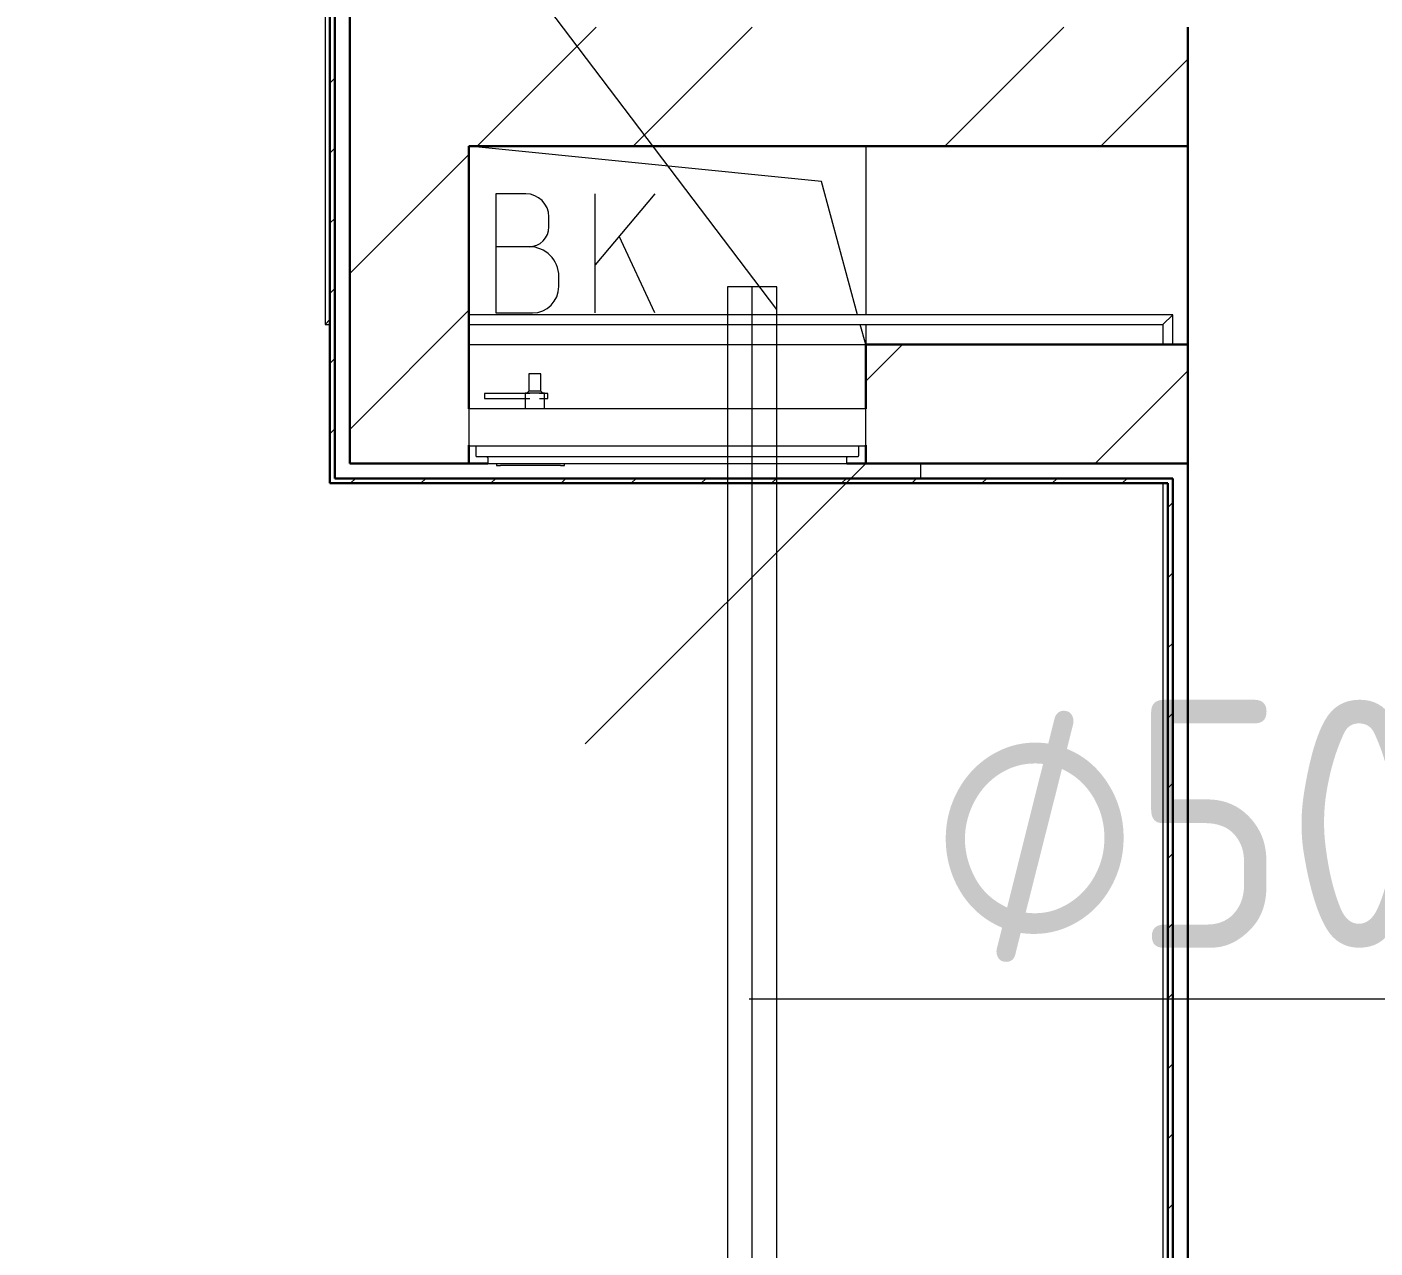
# Model space of a CAD drawing. Header units: millimetres. Extents: x -88595 to 880822, y -1054509 to -148035.
# Drawn here: x 399898 to 401257, y -279556 to -278325 of the extents above; entities that cross this region are included whole.
import ezdxf

# ---------------------------------------------------------------- set-up
doc = ezdxf.new("R2010")
doc.units = ezdxf.units.MM
for name, color, linetype, lineweight in [('Аннотация', 7, 'Continuous', 20), ('Марки', 7, 'Continuous', 20), ('Оборудование', 7, 'Continuous', 18), ('Ограждение', 7, 'Continuous', 9), ('Перекрытие', 7, 'Continuous', 18), ('Стены внутренние', 7, 'Continuous', 18), ('Стены наружные', 7, 'Continuous', 18), ('Трубопровод', 7, 'Continuous', 18)]:
    doc.layers.add(name, color=color, linetype=linetype, lineweight=lineweight)
doc.styles.add('$1$GOST Common_9', font='GOST_Common.ttf', dxfattribs={"width": 0.9, "height": 250})
doc.styles.add('$5$GOST Common', font='GOST_Common.ttf', dxfattribs={"width": 0.9, "height": 250})

# ---------------------------------------------------------------- blocks, each defined once
blk = doc.blocks.new('$0$ADSK_M_Трубы - Диаметр_8-160846-В_Координация_3 этаж ОВ3')
at = {"layer": 'Марки'}
blk.add_line((0, 0), (8, 0), dxfattribs=at)
blk = doc.blocks.new('3 этаж')
at = {"lineweight": 18}
for p, q in [((412579.6, 647944.9), (412224.2, 647980.7)), ((412624.2, 647980.7), (412624.2, 647810.7)), ((412616, 647810.7), (412579.6, 647944.9)), ((412281.5, 647932.5), (412251.5, 647932.5)), ((412251.5, 647932.5), (412251.5, 647812.5)), ((412411.5, 647932.5), (412351.5, 647861)), ((412351.5, 647812.5), (412351.5, 647932.5)), ((412304.9, 647899.2), (412304.9, 647909.2)), ((412411.5, 647812.5), (412375.6, 647889.7)), ((412284.9, 647879.2), (412251.5, 647879.2)), ((412314.9, 647839.2), (412314.9, 647849.2)), ((412251.5, 647812.5), (412288.2, 647812.5)), ((412624.2, 647780.7), (412618.7, 647800.7)), ((412624.2, 647800.7), (412624.2, 647780.7))]:
    blk.add_line(p, q, dxfattribs=at)
for centre, radius, start, end in [((412281.5, 647909.2), 23.3, 0, 90), ((412284.9, 647899.2), 20, 270, 0), ((412284.9, 647849.2), 30, 0, 90), ((412288.2, 647839.2), 26.7, 270, 0)]:
    blk.add_arc(centre, radius, start, end, dxfattribs=at)
at = {"layer": 'Оборудование'}
for p, q in [((412284.5, 647751.1), (412284.5, 647733.6)), ((412296.8, 647751.1), (412284.5, 647751.1)), ((412296.8, 647733.6), (412296.8, 647751.1)), ((412240, 647731.1), (412240, 647726.1)), ((412285.8, 647731.1), (412240, 647731.1)), ((412281, 647731.6), (412281, 647715.7)), ((412300.3, 647731.6), (412281, 647731.6)), ((412284.5, 647733.6), (412282.6, 647731.6)), ((412296.8, 647733.6), (412284.5, 647733.6)), ((412303.7, 647731.1), (412295.5, 647731.1)), ((412298.7, 647731.6), (412296.8, 647733.6)), ((412300.3, 647715.7), (412300.3, 647731.6)), ((412303.7, 647726.1), (412303.7, 647731.1)), ((412240, 647726.1), (412285.8, 647726.1)), ((412295.5, 647726.1), (412303.7, 647726.1)), ((412224.2, 647715.7), (412224.2, 647679.4)), ((412624.2, 647715.7), (412224.2, 647715.7)), ((412624.2, 647679.4), (412624.2, 647715.7)), ((412225.1, 647678.4), (412623.2, 647678.4)), ((412231.2, 647678.4), (412231.2, 647668.7)), ((412617.2, 647668.7), (412617.2, 647678.4)), ((412232.1, 647667.7), (412616.2, 647667.7)), ((412243.2, 647666.2), (412243.2, 647660.7)), ((412605.2, 647660.7), (412605.2, 647666.2)), ((412243.2, 647660.7), (412605.2, 647660.7)), ((412252.2, 647660.7), (412252.2, 647658.7)), ((412252.2, 647658.7), (412256.2, 647658.7)), ((412316.7, 647658.7), (412256.2, 647658.7)), ((412316.7, 647658.7), (412320.7, 647658.7)), ((412320.7, 647658.7), (412320.7, 647660.7)), ((412624.2, 647660.7), (412341.3, 647377.9))]:
    blk.add_line(p, q, dxfattribs=at)
for points, knots in [([(412224.2, 647679.4), (412224.2, 647679.3), (412224.2, 647679.1), (412224.3, 647678.9), (412224.4, 647678.7), (412224.5, 647678.6), (412224.7, 647678.5), (412224.9, 647678.5), (412225, 647678.4), (412225.1, 647678.4)], [0, 0, 0, 0, 0.166667, 0.333333, 0.458333, 0.583333, 0.708333, 0.833333, 1, 1, 1, 1]), ([(412623.2, 647678.4), (412623.3, 647678.4), (412623.4, 647678.5), (412623.6, 647678.5), (412623.8, 647678.6), (412623.9, 647678.7), (412624.1, 647678.9), (412624.1, 647679.1), (412624.2, 647679.3), (412624.2, 647679.4)], [-1, -1, -1, -1, -0.833333, -0.75, -0.583333, -0.458333, -0.333333, -0.166667, 0, 0, 0, 0]), ([(412231.2, 647668.7), (412231.2, 647668.6), (412231.2, 647668.4), (412231.3, 647668.2), (412231.4, 647668.1), (412231.5, 647667.9), (412231.6, 647667.9), (412231.8, 647667.8), (412231.9, 647667.8), (412232, 647667.7), (412232.1, 647667.7)], [0, 0, 0, 0, 0.166667, 0.333333, 0.458333, 0.583333, 0.666667, 0.75, 0.833333, 1, 1, 1, 1]), ([(412241.6, 647667.7), (412241.8, 647667.7), (412242, 647667.7), (412242.2, 647667.6), (412242.4, 647667.5), (412242.6, 647667.4), (412242.7, 647667.3), (412242.8, 647667.1), (412243, 647667), (412243, 647666.8), (412243.1, 647666.5), (412243.2, 647666.3), (412243.2, 647666.2)], [0, 0, 0, 0, 0.166667, 0.25, 0.333333, 0.416667, 0.5, 0.583333, 0.666667, 0.75, 0.833333, 1, 1, 1, 1]), ([(412605.2, 647666.2), (412605.2, 647666.3), (412605.2, 647666.5), (412605.3, 647666.8), (412605.4, 647667), (412605.5, 647667.1), (412605.6, 647667.3), (412605.8, 647667.4), (412605.9, 647667.5), (412606.1, 647667.6), (412606.4, 647667.7), (412606.6, 647667.7), (412606.7, 647667.7)], [-1, -1, -1, -1, -0.833333, -0.75, -0.666667, -0.583333, -0.5, -0.416667, -0.333333, -0.25, -0.166667, 0, 0, 0, 0]), ([(412616.2, 647667.7), (412616.3, 647667.7), (412616.4, 647667.8), (412616.6, 647667.8), (412616.7, 647667.9), (412616.8, 647667.9), (412616.9, 647668.1), (412617.1, 647668.2), (412617.1, 647668.4), (412617.2, 647668.6), (412617.2, 647668.7)], [-1, -1, -1, -1, -0.833333, -0.75, -0.666667, -0.583333, -0.458333, -0.333333, -0.166667, 0, 0, 0, 0])]:
    blk.add_open_spline(points, degree=3, knots=knots, dxfattribs=at)
at = {"layer": 'Ограждение'}
for p, q in [((412079.2, 648713.9), (412079.2, 647800.7)), ((412079.2, 647800.7), (412084.2, 647805.7)), ((412079.2, 647800.7), (412084.2, 647800.7)), ((412933.9, 647810.7), (412224.2, 647810.7)), ((412224.2, 647800.7), (412923.9, 647800.7)), ((412923.9, 647800.7), (412933.9, 647810.7)), ((412923.9, 647800.7), (412923.9, 647780.7)), ((412933.9, 647780.7), (412933.9, 647810.7)), ((412923.9, 647640.8), (412923.9, 643773.9))]:
    blk.add_line(p, q, dxfattribs=at)
at = {"layer": 'Перекрытие', "color": 49, "true_color": 0x464646}
for p, q in [((412624.2, 647980.7), (412624.2, 647810.7)), ((412624.2, 647800.7), (412624.2, 647780.7))]:
    blk.add_line(p, q, dxfattribs=at)
at = {"layer": 'Стены внутренние', "lineweight": 30}
blk.add_line((412948.9, 647980.7), (412948.9, 647780.7), dxfattribs=at)
at = {"layer": 'Стены наружные', "lineweight": 30}
for p, q in [((412104.2, 649528.9), (412104.2, 647660.7)), ((412084.2, 648713.9), (412084.2, 647640.7)), ((412089.2, 648713.9), (412089.2, 647645.7)), ((412948.9, 647980.7), (412948.9, 648100.7)), ((412224.2, 647980.7), (412948.9, 647980.7)), ((412224.2, 647715.7), (412224.2, 647980.7)), ((412948.9, 647780.7), (412624.2, 647780.7)), ((412624.2, 647780.7), (412624.2, 647715.7)), ((412948.9, 643673.9), (412948.9, 647780.7)), ((412224.2, 647660.7), (412224.2, 647679.1)), ((412624.2, 647679.1), (412624.2, 647660.7)), ((412243.2, 647660.7), (412104.2, 647660.7)), ((412948.9, 647660.7), (412605.2, 647660.7)), ((412084.2, 647640.7), (412928.9, 647640.7)), ((412089.2, 647645.7), (412933.9, 647645.7)), ((412928.9, 647640.7), (412928.9, 643758.9)), ((412933.9, 647645.7), (412933.9, 643753.9))]:
    blk.add_line(p, q, dxfattribs=at)
at = {"layer": 'Стены наружные', "linetype": 'Continuous', "lineweight": 9}
for p, q in [((412232.6, 647980.7), (412352.6, 648100.7)), ((412389.8, 647980.7), (412509.8, 648100.7)), ((412704.1, 647980.7), (412824.1, 648100.7)), ((412861.3, 647980.7), (412948.9, 648068.4)), ((412084.2, 648044.2), (412089.2, 648049.2)), ((412084.2, 647973.5), (412089.2, 647978.5)), ((412104.2, 647852.3), (412224.2, 647972.3)), ((412084.2, 647902.8), (412089.2, 647907.8)), ((412084.2, 647832.1), (412089.2, 647837.1)), ((412104.2, 647695.1), (412224.2, 647815.1)), ((412624.2, 647743.6), (412661.3, 647780.7)), ((412084.2, 647761.4), (412089.2, 647766.4)), ((412855.6, 647660.7), (412948.9, 647754.1)), ((412084.2, 647690.7), (412089.2, 647695.7)), ((412679.9, 647645.7), (412679.9, 647660.7)), ((412104.9, 647640.7), (412109.9, 647645.7)), ((412175.7, 647640.7), (412180.7, 647645.7)), ((412246.4, 647640.7), (412251.4, 647645.7)), ((412317.1, 647640.7), (412322.1, 647645.7)), ((412387.8, 647640.7), (412392.8, 647645.7)), ((412458.5, 647640.7), (412463.5, 647645.7)), ((412529.2, 647640.7), (412534.2, 647645.7)), ((412599.9, 647640.7), (412604.9, 647645.7)), ((412670.6, 647640.7), (412675.6, 647645.7)), ((412741.3, 647640.7), (412746.3, 647645.7)), ((412812.1, 647640.7), (412817.1, 647645.7)), ((412882.8, 647640.7), (412887.8, 647645.7)), ((412928.9, 647616.2), (412933.9, 647621.2)), ((412928.9, 647545.5), (412933.9, 647550.5)), ((412928.9, 647474.7), (412933.9, 647479.7)), ((412928.9, 647404), (412933.9, 647409)), ((412928.9, 647333.3), (412933.9, 647338.3)), ((412928.9, 647262.6), (412933.9, 647267.6)), ((412928.9, 647191.9), (412933.9, 647196.9)), ((412928.9, 647121.2), (412933.9, 647126.2)), ((412928.9, 647050.5), (412933.9, 647055.5)), ((412928.9, 646979.8), (412933.9, 646984.8)), ((412928.9, 646909.1), (412933.9, 646914.1))]:
    blk.add_line(p, q, dxfattribs=at)
at = {"layer": 'Стены наружные'}
blk.add_line((412224.2, 647780.7), (412624.2, 647780.7), dxfattribs=at)

msp = doc.modelspace()

# ---------------------------------------------------------------- linework, layer by layer
at = {"layer": 'Аннотация'}
msp.add_line((400654.2, -278609.8), (399898.1, -277611.4), dxfattribs=at)
at = {"layer": 'Марки'}
msp.add_line((400626.2, -279304.9), (400716.8, -279304.9), dxfattribs=at)
at = {"layer": 'Трубопровод', "color": 24, "linetype": 'Continuous', "true_color": 0xa52900}
for p, q in [((400604.2, -278587.1), (400604.2, -279754.7)), ((400654.2, -278587.1), (400604.2, -278587.1)), ((400654.2, -279754.7), (400654.2, -278587.1))]:
    msp.add_line(p, q, dxfattribs=at)
at = {"layer": 'Трубопровод', "color": 24, "true_color": 0xa52900}
msp.add_line((400629.2, -279754.7), (400629.2, -278587.1), dxfattribs=at)
msp.add_line((400629.2, -279754.7), (400629.2, -278587.1), dxfattribs=at)

# ---------------------------------------------------------------- block references
at = {"layer": 'Марки', "xscale": 99.99999999999993, "yscale": 99.99999999999993, "zscale": 99.99999999999993}
msp.add_blockref('$0$ADSK_M_Трубы - Диаметр_8-160846-В_Координация_3 этаж ОВ3', (400716.8, -279304.9), dxfattribs=at)
at = {"layer": 'Оборудование', "color": 5, "true_color": 0x0000ff}
msp.add_blockref('3 этаж', (-11880.6, -926425.8), dxfattribs=at)

# ---------------------------------------------------------------- texts
at = {"layer": 'Марки', "lineweight": 9, "char_height": 250, "attachment_point": 1}
for s, insert, width, style in [('50', (401011.4, -279003.3), 389.62, '$5$GOST Common'), ('\\fGOST Common|b0|i0|c254|p34|;\\W.9;⌀', (400809, -279003.3), 245.316, '$1$GOST Common_9')]:
    msp.add_mtext(s, dxfattribs=dict(at, insert=insert, width=width, style=style))

doc.saveas('drawing.dxf')
